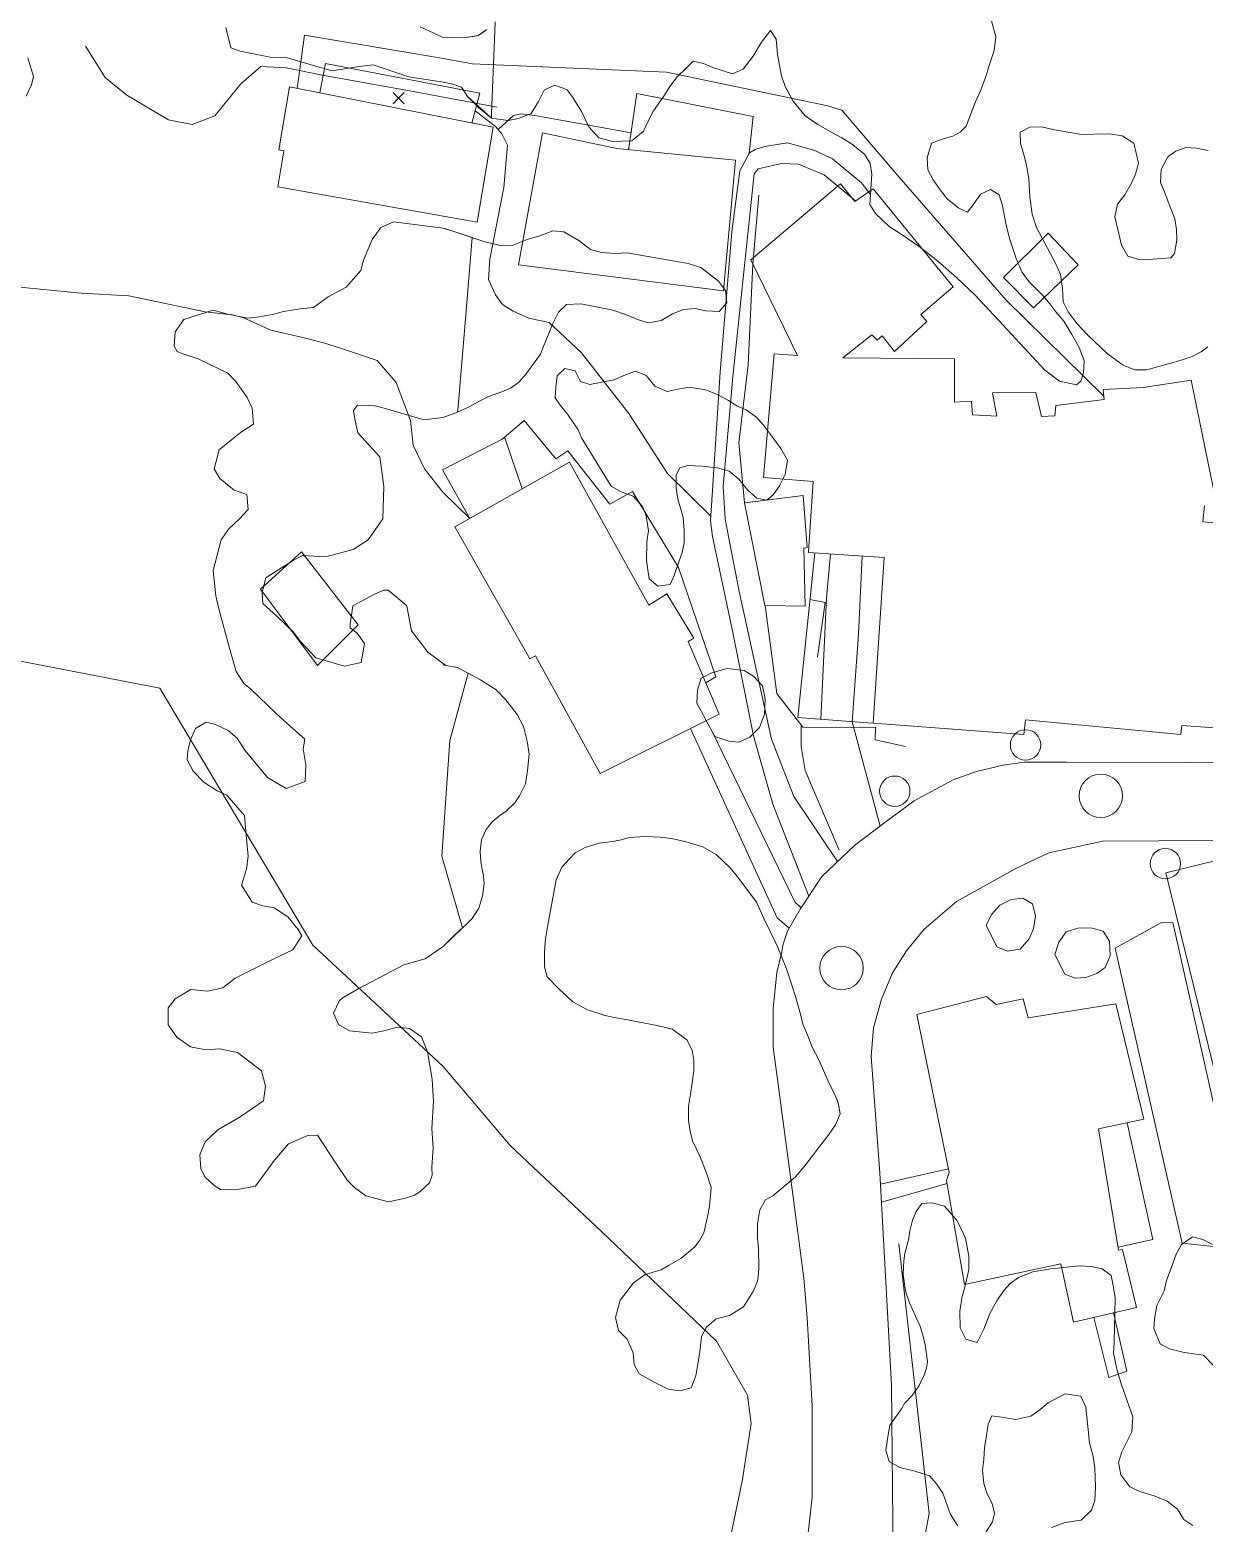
# Model space of a CAD drawing. Header units: metres. Extents: x 4652992 to 4879070, y 2074171 to 2309877.
# Drawn here: x 4654093.3 to 4654152.8, y 2307949.8 to 2308025.4 of the extents above; entities that cross this region are included whole.
import ezdxf

# ---------------------------------------------------------------- set-up
doc = ezdxf.new("R2010")
doc.units = ezdxf.units.M
doc.header["$MEASUREMENT"] = 0
doc.linetypes.add('DGN Style 2', pattern=[66.27138, 39.762828, -26.508552])
doc.linetypes.add('DGN Style 3', pattern=[92.779933, 66.271381, -26.508552])
for name, color, linetype, lineweight in [('Level 18', 5, 'Continuous', 0), ('Level 20', 30, 'DGN Style 3', 0), ('Level 30', 5, 'Continuous', 0), ('Level 31', 38, 'Continuous', 0), ('Level 35', 4, 'Continuous', 0), ('Level 37', 3, 'Continuous', 0), ('Level 40', 1, 'Continuous', 0), ('Level 45', 9, 'Continuous', 0), ('Level 53', 5, 'Continuous', 0), ('Level 54', 30, 'DGN Style 2', 0), ('Level 61', 4, 'Continuous', 0), ('Level 62', 4, 'Continuous', 0), ('Level 63', 3, 'Continuous', 0)]:
    doc.layers.add(name, color=color, linetype=linetype, lineweight=lineweight)

# ---------------------------------------------------------------- blocks, each defined once
blk = doc.blocks.new('AL_1')
at = {"layer": 'Level 45'}
blk.add_circle((2.1e-05, 1.3e-05, 3e-05), 1.100002, dxfattribs=at)
blk = doc.blocks.new('POSTE_1')
at = {"layer": 'Level 61'}
blk.add_circle((-4.7e-05, -1.9e-05, -2.4e-05), 0.770001, dxfattribs=at)
blk = doc.blocks.new('COTA_7')
at = {"layer": 'Level 63', "ltscale": 0.2}
for p, q in [((-1.408452, 1.419462, 0.000245), (5e-06, -6e-05, 0.000245)), ((1.419527, 1.408397, 0.000245), (5e-06, -6e-05, 0.000245)), ((5e-06, -6e-05, 0.000245), (-1.419517, -1.408517, 0.000245)), ((5e-06, -6e-05, 0.000245), (1.408462, -1.419582, 0.000245))]:
    blk.add_line(p, q, dxfattribs=at)

msp = doc.modelspace()

# ---------------------------------------------------------------- linework, layer by layer
at = {"layer": 'Level 18', "color": 30}
for points in [[(4654159.390327, 2307988.375802, 1312.125), (4654152.124128, 2307988.272631, 1313.385), (4654145.782117, 2307988.319754, 1314.875), (4654143.655528, 2307988.309349, 1315.285), (4654142.607973, 2307988.160395, 1315.565), (4654141.251663, 2307987.846926, 1315.925), (4654140.060086, 2307987.422273, 1316.355), (4654138.09857, 2307986.347717, 1317.025), (4654136.614226, 2307985.263268, 1317.605), (4654135.06838, 2307984.09744, 1318.075), (4654133.424523, 2307982.529516, 1318.675), (4654132.319703, 2307980.868981, 1319.055), (4654131.685875, 2307979.746541, 1319.185), (4654131.439637, 2307979.046159, 1319.235), (4654131.385429, 2307978.713374, 1319.295), (4654131.134314, 2307977.654682, 1319.635), (4654130.957212, 2307975.831305, 1320.025), (4654130.956936, 2307973.878696, 1320.335), (4654131.797983, 2307967.562836, 1321.845), (4654132.511118, 2307962.178696, 1322.815), (4654132.677934, 2307960.169105, 1323.245), (4654132.930294, 2307955.713223, 1324.435), (4654132.927434, 2307951.089887, 1325.425), (4654132.609091, 2307948.216999, 1325.975)], [(4654137.023694, 2307948.115421, 1325.695), (4654136.949272, 2307956.766336, 1323.975), (4654136.351007, 2307967.509527, 1321.755), (4654135.91795, 2307973.408483, 1320.405), (4654136.033882, 2307974.8488, 1319.905), (4654136.442042, 2307976.313839, 1319.235), (4654136.976069, 2307977.605821, 1319.065), (4654137.709812, 2307978.754909, 1318.565), (4654138.581254, 2307979.832599, 1317.915), (4654140.244518, 2307981.253476, 1317.165), (4654143.242148, 2307982.926631, 1315.855), (4654144.90601, 2307983.716183, 1315.205), (4654147.644929, 2307984.311022, 1314.485), (4654153.295812, 2307984.345645, 1313.025)]]:
    msp.add_polyline3d(points, dxfattribs=at)
at = {"layer": 'Level 20', "linetype": 'Continuous'}
for points in [[(4654116.98615, 2308021.494651, 1316.015941), (4654112.464623, 2308022.340453, 1315.915942), (4654108.223922, 2308023.096208, 1315.915942), (4654106.296232, 2308023.485061, 1315.915942), (4654105.020152, 2308023.54759, 1316.015941), (4654103.995953, 2308022.661869, 1316.015941), (4654102.682834, 2308021.053449, 1316.115942), (4654101.5374, 2308020.605967, 1316.115942), (4654100.332065, 2308020.854211, 1316.115942), (4654098.233542, 2308022.092102, 1316.115942), (4654097.138903, 2308022.994633, 1316.115942), (4654096.136839, 2308024.580071, 1316.215942)], [(4654127.790826, 2308000.772193, 1319.054327), (4654125.61174, 2308002.927235, 1319.374327), (4654123.648771, 2308005.980207, 1319.104327), (4654121.250135, 2308009.049084, 1318.724327), (4654119.610916, 2308010.576944, 1318.374327), (4654118.580404, 2308010.803358, 1318.284327), (4654117.793839, 2308011.160471, 1318.264327), (4654117.245649, 2308011.493923, 1317.884327), (4654116.8975, 2308011.974501, 1317.684327), (4654116.54398, 2308012.759281, 1317.304327), (4654116.603319, 2308013.781382, 1316.924327), (4654117.313414, 2308017.426841, 1316.254327), (4654117.495762, 2308019.559545, 1316.124327), (4654117.221657, 2308020.142123, 1316.094327), (4654116.89151, 2308020.510333, 1316.064327), (4654115.860486, 2308021.306687, 1315.819632)], [(4654117.025244, 2308020.361181, 1316.076479), (4654117.807407, 2308021.062051, 1315.996479), (4654118.183072, 2308021.143472, 1315.796479), (4654118.889231, 2308021.066485, 1315.756479), (4654123.762164, 2308020.188962, 1315.893377)], [(4654115.589478, 2308000.648499, 1322.2322), (4654114.232222, 2308001.989423, 1322.2322), (4654113.30194, 2308003.17152, 1322.0922), (4654112.734859, 2308004.374118, 1321.8822), (4654112.589584, 2308005.617457, 1321.8122), (4654111.86784, 2308007.537054, 1321.7422), (4654110.899194, 2308008.654346, 1321.6722), (4654109.102352, 2308009.268428, 1321.6722), (4654108.179382, 2308009.547688, 1321.4622), (4654107.281902, 2308009.782702, 1321.2522), (4654105.527548, 2308010.200996, 1321.0422), (4654104.11016, 2308010.832897, 1320.9022), (4654103.555952, 2308010.968629, 1320.6448), (4654102.187779, 2308011.116944, 1320.8035), (4654098.328389, 2308011.937207, 1321.2235), (4654095.916291, 2308012.065046, 1321.1535), (4654092.465822, 2308012.400013, 1320.9435)]]:
    msp.add_polyline3d(points, dxfattribs=at)
at = {"layer": 'Level 30', "color": 1}
msp.add_line((4654132.744996, 2307998.930939, 1317.29417), (4654132.747478, 2307998.969183, 1317.293275), dxfattribs=at)
at = {"layer": 'Level 30', "color": 1, "extrusion": (-0.0450378893113799, 0.0071513958754346, 0.9989596819008305), "elevation": -191790.977609, "flags": 128}
msp.add_lwpolyline([(-3009302.21145, 4230262.321545), (-3009310.586105, 4230261.556996), (-3009310.240276, 4230257.735317)], dxfattribs=at)
at = {"layer": 'Level 30', "color": 1}
for points in [[(4654116.785059, 2308020.46748, 1318.134879), (4654115.971785, 2308015.657088, 1318.414879), (4654105.872912, 2308017.455418, 1318.534879), (4654106.181827, 2308019.27512, 1318.864879), (4654105.925774, 2308019.333467, 1318.864879), (4654106.46532, 2308022.512301, 1318.214879), (4654116.785059, 2308020.46748, 1318.134879)], [(4654119.276038, 2308020.189201, 1318.34), (4654123.047327, 2308019.390443, 1318.43), (4654129.039551, 2308018.807976, 1318.36), (4654128.445908, 2308012.184686, 1318.52), (4654118.058645, 2308013.501981, 1318.54), (4654119.276038, 2308020.189201, 1318.34)], [(4654132.747478, 2307998.969183, 1317.293275), (4654132.978274, 2308002.525797, 1317.21), (4654130.473654, 2308002.738808, 1317.21), (4654131.010937, 2308008.992496, 1317.37), (4654132.181278, 2308008.909907, 1317.24), (4654129.818014, 2308013.754376, 1317.18), (4654134.371319, 2308017.601504, 1316.23), (4654135.092677, 2308016.717797, 1316.35), (4654136.010304, 2308017.354322, 1316.27), (4654140.07273, 2308012.386769, 1316.54), (4654138.426289, 2308010.987581, 1316.62), (4654138.728019, 2308010.63159, 1316.61), (4654137.098097, 2308009.112122, 1316.65), (4654136.478577, 2308009.905287, 1316.72), (4654136.218291, 2308009.691406, 1316.73), (4654135.955328, 2308009.961734, 1316.74), (4654134.487331, 2308008.800379, 1317.32), (4654140.129237, 2308008.740211, 1315.18), (4654140.139864, 2308006.553749, 1316.6), (4654141.003317, 2308006.593995, 1316.6), (4654141.046142, 2308005.906831, 1316.67), (4654142.274807, 2308005.843803, 1316.24), (4654142.066082, 2308007.023982, 1315.17), (4654144.258986, 2308007.03592, 1315.11), (4654144.532992, 2308005.827257, 1317.44), (4654145.221387, 2308005.85524, 1317.36), (4654145.25894, 2308006.386119, 1317.33), (4654147.708365, 2308006.675092, 1316.99), (4654147.670685, 2308007.181811, 1316.87), (4654149.69472, 2308007.297285, 1316.64), (4654152.117673, 2308007.653892, 1314.22), (4654153.391141, 2308001.473602, 1314.22)], [(4654114.841738, 2308000.225338, 1323.614879), (4654120.635243, 2308003.504089, 1323.224879), (4654124.654643, 2307996.26691, 1323.934879), (4654125.572617, 2307996.843358, 1323.954879), (4654126.935604, 2307994.596411, 1324.144879), (4654126.65476, 2307994.427642, 1324.134879), (4654128.215892, 2307990.742886, 1323.424879), (4654122.201335, 2307987.739534, 1323.834879), (4654118.91579, 2307993.69609, 1324.374879), (4654118.637737, 2307993.542227, 1323.914879), (4654114.841738, 2308000.225338, 1323.614879)], [(4654132.479065, 2308001.818337, 1319.881197), (4654132.684019, 2307999.191723, 1319.561197), (4654132.510757, 2307999.147767, 1319.531197), (4654132.57106, 2307996.219986, 1319.161197), (4654130.52803, 2307996.243289, 1319.891197), (4654129.50433, 2308001.446313, 1319.781197), (4654132.479065, 2308001.818337, 1319.881197)], [(4654152.793537, 2308001.302882, 1315.87), (4654152.703375, 2308000.493736, 1315.76), (4654159.374635, 2307999.9808, 1312.7)], [(4654109.946979, 2307995.274359, 1327.163129), (4654107.88973, 2307993.212297, 1327.373128), (4654105.002011, 2307997.081291, 1327.373128), (4654107.071433, 2307998.965186, 1327.373128), (4654109.946979, 2307995.274359, 1327.163129)], [(4654174.161986, 2307989.577433, 1311.697052), (4654172.119654, 2307989.149578, 1312.04), (4654161.843614, 2307989.367494, 1312.57), (4654161.943227, 2307990.14357, 1314.8), (4654159.300426, 2307990.243815, 1315.26), (4654159.224525, 2307989.634689, 1315.27), (4654151.639211, 2307990.171974, 1316.33), (4654151.591746, 2307989.713262, 1316.3), (4654143.724525, 2307990.462203, 1317.52), (4654143.645738, 2307989.713223, 1317.53), (4654136.010674, 2307990.282983, 1317.503312)], [(4654150.83795, 2307982.705829, 1315.876031), (4654156.823174, 2307984.168643, 1315.806031)], [(4654153.950244, 2307969.992933, 1316.216031), (4654150.83795, 2307982.705829, 1315.876031)], [(4654140.649225, 2307961.856289, 1321.526031), (4654139.731635, 2307967.118086, 1321.616031), (4654139.872198, 2307967.529979, 1321.646031), (4654138.235976, 2307975.531573, 1321.796031), (4654141.761106, 2307976.45032, 1322.586031), (4654142.251588, 2307976.037776, 1322.646031), (4654143.616629, 2307976.332387, 1322.246031), (4654143.861785, 2307975.366612, 1322.426031), (4654148.311322, 2307976.065123, 1321.496031), (4654149.721207, 2307970.236209, 1321.506031), (4654147.421722, 2307969.73971, 1321.986031), (4654148.438013, 2307963.60261, 1321.366031), (4654148.638514, 2307963.632602, 1321.286031), (4654149.356589, 2307960.68472, 1321.096031), (4654146.163495, 2307959.955174, 1321.296031), (4654145.517261, 2307962.912068, 1321.786031), (4654140.649225, 2307961.856289, 1321.526031)]]:
    msp.add_polyline3d(points, dxfattribs=at)
msp.add_3dface([(4654146.396415, 2308013.502888, 1313), (4654144.136488, 2308011.316288, 1313.42), (4654142.623592, 2308012.860612, 1313.3), (4654144.870743, 2308015.10458, 1312.94)], dxfattribs=at)
at = {"layer": 'Level 31'}
for points in [[(4654115.589467, 2308000.648505, 1323.564545), (4654114.210457, 2308003.126544, 1323.324545), (4654117.372669, 2308004.732917, 1323.224545), (4654118.248301, 2308002.153234, 1323.385561)], [(4654148.191023, 2307960.418416, 1320.456031), (4654148.860382, 2307957.473771, 1320.796031), (4654147.948302, 2307957.144292, 1320.946031), (4654147.198074, 2307960.191551, 1320.866031)]]:
    msp.add_polyline3d(points, dxfattribs=at)
at = {"layer": 'Level 35', "extrusion": (-0.001857555726862, 0.021937081047938, 0.999757627608721), "elevation": 43302.436881, "flags": 128}
msp.add_lwpolyline([(-4832275.515617, -1906578.272745), (-4832271.790935, -1906578.870007), (-4832273.349844, -1906587.112412)], dxfattribs=at)
at = {"layer": 'Level 35', "extrusion": (-0.01937324520212, -0.2281490595789081, 0.9734334512351619), "elevation": -615450.825058, "flags": 128}
msp.add_lwpolyline([(4442163.199512, 2622252.567845), (4442163.970365, 2622252.480497), (4442163.81892, 2622249.598025)], dxfattribs=at)
at = {"layer": 'Level 35', "extrusion": (0.0391921585134954, 0.0272306900736581, 0.9988605829790088), "elevation": 246571.498062, "flags": 128}
msp.add_lwpolyline([(-760245.281661, -5133130.181283), (-760245.962956, -5133131.857605), (-760240.362266, -5133134.162547)], dxfattribs=at)
at = {"layer": 'Level 35'}
for points in [[(4654134.290558, 2307983.847962, 1318.865308), (4654132.57596, 2307987.896714, 1319.545308), (4654132.375532, 2307989.113848, 1319.555308), (4654132.373273, 2307990.180935, 1319.545308)], [(4654151.66194, 2307963.952378, 1318.046031), (4654148.272237, 2307978.884099, 1318.306031), (4654150.585317, 2307980.18103, 1315.356031), (4654151.184136, 2307980.185686, 1314.363621), (4654155.217169, 2307962.266678, 1314.643621), (4654154.181309, 2307963.68766, 1315.243621), (4654151.66194, 2307963.952378, 1318.046031)]]:
    msp.add_polyline3d(points, dxfattribs=at)
at = {"layer": 'Level 37'}
for points in [[(4654147.695939, 2308006.842196, 1314.133377), (4654142.748552, 2308011.720913, 1314.033377), (4654137.212283, 2308018.079242, 1314.633377), (4654134.435552, 2308021.338458, 1315.193377), (4654133.720101, 2308021.558053, 1315.213377), (4654125.558907, 2308023.263223, 1316.713377), (4654115.736962, 2308023.682158, 1316.113377), (4654114.168398, 2308023.976146, 1315.973377), (4654107.230121, 2308025.142147, 1316.613377), (4654106.845826, 2308022.436906, 1316.681555)], [(4654129.50433, 2308001.446313, 1320.221197), (4654129.214076, 2308004.482934, 1319.921197), (4654129.691102, 2308008.442873, 1319.341197), (4654129.922901, 2308013.539367, 1317.561197), (4654130.223025, 2308017.031686, 1316.931197)], [(4654137.658129, 2307989.112285, 1318.791197), (4654136.112805, 2307989.436911, 1319.031197), (4654136.134836, 2307990.076954, 1319.031197), (4654132.448835, 2307990.082884, 1320.101197), (4654131.138651, 2307991.783003, 1320.381197), (4654130.556084, 2307996.242969, 1320.551197)], [(4654018.922905, 2307960.098451, 1351.1135), (4654030.426408, 2307971.039543, 1344.6035), (4654037.799708, 2307977.944166, 1341.2435), (4654043.052278, 2307981.541126, 1339.2835), (4654050.969514, 2307986.285093, 1336.7635), (4654060.197965, 2307988.046717, 1334.8735), (4654066.00878, 2307989.160115, 1334.8035), (4654090.911158, 2307993.80335, 1334.7335), (4654099.898089, 2307992.0659, 1333.8935), (4654107.644558, 2307979.04102, 1335.8535), (4654114.240479, 2307972.895081, 1334.6448)], [(4654114.2405, 2307972.895156, 1334.644849), (4654117.6413, 2307968.892027, 1335.314879), (4654122.274471, 2307964.530582, 1335.194879), (4654128.092764, 2307958.980072, 1333.274879), (4654129.654114, 2307956.252042, 1333.234879), (4654129.839313, 2307954.825257, 1333.274879), (4654129.376764, 2307951.895629, 1333.494879), (4654128.171202, 2307946.076363, 1334.734879), (4654125.01882, 2307939.741365, 1336.154879), (4654120.336517, 2307930.925059, 1337.694879), (4654114.2405, 2307921.943028, 1339.211211)], [(4654150.489125, 2307856.696292, 1335.021197), (4654142.44978, 2307872.750366, 1335.341197), (4654132.663748, 2307892.498188, 1334.921197), (4654130.899261, 2307895.70658, 1334.741197), (4654125.956671, 2307910.838398, 1334.461197), (4654125.899452, 2307911.567864, 1334.361197), (4654126.010956, 2307912.141506, 1334.281197), (4654129.703019, 2307921.291206, 1332.681197), (4654134.150076, 2307934.7976, 1330.221197), (4654136.117295, 2307939.799022, 1328.961197), (4654138.010787, 2307945.838759, 1327.661197), (4654138.853767, 2307950.254323, 1326.121197), (4654137.314367, 2307963.91396, 1322.921197)]]:
    msp.add_polyline3d(points, dxfattribs=at)
at = {"layer": 'Level 40', "color": 3}
for points in [[(4654116.872925, 2308025.807495, 1317.0649), (4654116.854613, 2308025.330396, 1317.2508), (4654116.695693, 2308021.18988, 1318.8638), (4654116.68573, 2308020.930298, 1318.9649), (4654115.474121, 2308022.030091, 1318.6249), (4654115.423425, 2308022.107474, 1318.5686), (4654115.167908, 2308022.497498, 1318.2849), (4654114.741516, 2308022.659912, 1317.9249), (4654114.240479, 2308022.758911, 1317.7782), (4654112.512771, 2308023.028565, 1318.1637), (4654110.710291, 2308023.636257, 1318.5637), (4654109.994166, 2308023.555936, 1318.5637), (4654108.607351, 2308023.320459, 1318.5637), (4654106.300446, 2308024.010271, 1318.5637), (4654105.478728, 2308024.019379, 1318.5637), (4654103.966927, 2308024.324166, 1318.5637), (4654103.502093, 2308024.501213, 1318.5637), (4654103.238425, 2308025.52156, 1318.5637)], [(4654113.08887, 2308025.563443, 1317.7637), (4654114.240479, 2308025.008118, 1317.0917), (4654114.736695, 2308024.99292, 1317.1049), (4654115.387512, 2308025.020874, 1317.1249), (4654115.865435, 2308025.092302, 1317.2005), (4654116.019287, 2308025.115296, 1317.2249), (4654116.20271, 2308025.24408, 1317.2165), (4654116.454285, 2308025.420716, 1317.2049)], [(4654142.011644, 2308025.853075, 1312.324879), (4654142.222678, 2308025.044538, 1312.284879), (4654142.141286, 2308024.356329, 1312.304879), (4654141.888292, 2308023.592443, 1312.424879), (4654141.711887, 2308022.985593, 1312.544879), (4654141.445448, 2308022.318264, 1312.784879), (4654141.17793, 2308021.729401, 1313.084879), (4654140.731184, 2308020.518595, 1313.664879), (4654140.423332, 2308020.219404, 1314.144879), (4654140.056479, 2308020.025764, 1314.464879), (4654139.507401, 2308019.868096, 1314.884879), (4654138.965044, 2308019.66215, 1315.164879), (4654138.748064, 2308018.922456, 1315.404879), (4654138.777532, 2308018.321917, 1315.524879), (4654139.060172, 2308017.812255, 1315.344879), (4654139.406376, 2308017.305696, 1315.304879), (4654139.773406, 2308016.826327, 1315.144879), (4654140.349132, 2308016.368361, 1314.924879), (4654140.800134, 2308016.169776, 1314.804879), (4654141.133376, 2308016.60481, 1314.544879), (4654141.459895, 2308017.088123, 1314.244879), (4654141.959516, 2308017.318156, 1314.184879), (4654142.396413, 2308017.044102, 1314.224879), (4654142.557569, 2308016.558422, 1314.464879), (4654142.772923, 2308015.43602, 1315.284879), (4654142.933419, 2308014.778315, 1315.284879), (4654143.258553, 2308013.822048, 1315.444879), (4654143.543353, 2308013.155455, 1315.524879), (4654143.892377, 2308012.663989, 1315.564879), (4654144.635563, 2308011.922557, 1315.524879), (4654144.955957, 2308011.530647, 1315.544879), (4654145.27353, 2308011.123643, 1315.484879), (4654145.673753, 2308010.653372, 1315.484879), (4654146.082858, 2308009.97789, 1315.504879), (4654146.446407, 2308009.311401, 1315.644879), (4654146.700836, 2308008.650803, 1315.804879), (4654146.663921, 2308008.032068, 1315.984879), (4654146.539375, 2308007.618438, 1316.244879), (4654146.314833, 2308007.428006, 1316.664879), (4654145.452083, 2308007.61397, 1316.904879), (4654144.705415, 2308008.168282, 1316.904879), (4654142.387148, 2308010.67615, 1316.884879), (4654141.166732, 2308011.981308, 1316.904879), (4654140.258247, 2308012.849274, 1317.004879), (4654139.298564, 2308013.696047, 1317.204879), (4654138.349504, 2308014.431168, 1317.384879), (4654137.441439, 2308015.048643, 1317.604879), (4654136.824058, 2308015.452229, 1317.704879), (4654136.142694, 2308016.103204, 1317.684879), (4654135.84877, 2308016.552491, 1317.704879), (4654135.948651, 2308018.097831, 1317.684879), (4654135.859521, 2308018.631894, 1317.704879), (4654135.571239, 2308019.111369, 1317.784879), (4654134.912863, 2308019.632601, 1317.944879), (4654134.433231, 2308019.930742, 1318.064879), (4654133.963142, 2308020.195697, 1318.144879), (4654133.221456, 2308020.608171, 1318.224879), (4654132.579346, 2308021.04794, 1318.224879), (4654131.963287, 2308021.795577, 1318.224879), (4654131.565466, 2308022.531434, 1318.184879), (4654131.382402, 2308023.06839, 1318.144879), (4654131.275265, 2308023.590358, 1318.104879), (4654131.179412, 2308024.1727, 1318.084879), (4654131.102227, 2308024.939164, 1318.004879), (4654130.820667, 2308025.37036, 1317.964879), (4654130.36246, 2308024.772189, 1318.144879), (4654129.948068, 2308024.071464, 1318.204879), (4654129.430199, 2308023.406818, 1318.284879), (4654128.900207, 2308023.18278, 1318.364879), (4654127.905349, 2308023.504377, 1318.384879), (4654127.421155, 2308023.693864, 1318.364879), (4654126.910491, 2308023.825974, 1318.364879), (4654126.52215, 2308023.433119, 1318.484879), (4654126.103438, 2308023.046259, 1318.524879), (4654125.72572, 2308022.541752, 1318.524879), (4654125.45322, 2308022.094727, 1318.584879), (4654124.894776, 2308021.297235, 1318.664879), (4654124.626177, 2308020.786838, 1318.744879), (4654124.387949, 2308020.270446, 1318.884879), (4654123.807178, 2308019.774722, 1319.024879), (4654122.84137, 2308019.746272, 1319.044879), (4654122.120931, 2308019.935444, 1319.104879), (4654121.625694, 2308020.487074, 1319.144879), (4654121.251522, 2308021.265214, 1319.144879), (4654120.817688, 2308021.976879, 1319.264879), (4654120.500114, 2308022.383882, 1319.264879), (4654119.879251, 2308022.600349, 1319.244879), (4654119.358803, 2308022.343126, 1319.184879), (4654119.07892, 2308021.772354, 1319.164879), (4654118.69664, 2308021.159194, 1319.164879), (4654118.067072, 2308020.907862, 1319.104879), (4654117.529278, 2308020.810569, 1319.084879), (4654116.685614, 2308020.930163, 1318.964879), (4654116.030059, 2308021.466489, 1318.824879), (4654115.474081, 2308022.03011, 1318.624879), (4654115.167792, 2308022.497489, 1318.284879), (4654114.741519, 2308022.659891, 1317.924879), (4654114.2405, 2308022.758796, 1317.778243)], [(4654114.2405, 2308025.008063, 1317.091674), (4654114.736665, 2308024.992784, 1317.104879), (4654115.38748, 2308025.020814, 1317.124879), (4654116.019208, 2308025.115214, 1317.224879), (4654116.454186, 2308025.42061, 1317.204879)], [(4654093.218827, 2308023.991173, 1320.1637), (4654093.496401, 2308023.032979, 1320.1637), (4654093.395993, 2308022.612168, 1320.1637), (4654093.132955, 2308022.040146, 1320.1637)], [(4654152.958971, 2308009.344314, 1313.474641), (4654152.625315, 2308009.094391, 1313.794641), (4654152.166252, 2308008.853429, 1314.154641), (4654151.556957, 2308008.657902, 1314.134641), (4654151.06936, 2308008.517302, 1314.154641), (4654149.877689, 2308008.18409, 1314.374641), (4654149.272579, 2308008.177199, 1314.534641), (4654148.683259, 2308008.419807, 1314.734641), (4654147.885831, 2308008.987676, 1314.794641), (4654146.8919, 2308009.94167, 1314.794641), (4654146.351088, 2308010.522051, 1314.774641), (4654145.892643, 2308011.117754, 1314.714641), (4654145.63988, 2308011.6255, 1314.654641), (4654145.611489, 2308012.310006, 1314.534641), (4654145.506532, 2308013.009622, 1314.474641), (4654145.274884, 2308013.544778, 1314.454641), (4654144.293176, 2308015.396301, 1314.374641), (4654144.072323, 2308016.071423, 1314.294641), (4654143.953337, 2308016.94748, 1314.174641), (4654143.891895, 2308017.875335, 1314.074641), (4654143.781136, 2308018.544519, 1313.994641), (4654143.625246, 2308019.143667, 1313.894641), (4654143.485477, 2308019.660692, 1313.654641), (4654143.464505, 2308020.217426, 1313.434641), (4654143.957095, 2308020.46756, 1313.294641), (4654144.534479, 2308020.495711, 1313.234641), (4654145.205359, 2308020.347527, 1313.174641), (4654146.589349, 2308020.105978, 1313.154641), (4654147.227986, 2308020.122041, 1312.934641), (4654147.961402, 2308020.135188, 1312.594641), (4654148.625672, 2308020.035674, 1312.294641), (4654149.222411, 2308019.665294, 1312.094641), (4654149.458909, 2308018.655527, 1312.094641), (4654149.305635, 2308018.101603, 1312.154641), (4654149.084496, 2308017.608437, 1312.254641), (4654148.754074, 2308017.042108, 1312.334641), (4654148.395117, 2308016.57614, 1312.454641), (4654148.257963, 2308015.940092, 1312.634641), (4654148.587482, 2308014.501468, 1312.654641), (4654148.911009, 2308013.94818, 1312.594641), (4654149.527246, 2308013.763414, 1312.554641), (4654150.19941, 2308013.788649, 1312.374641), (4654150.636074, 2308013.828782, 1312.094641), (4654151.085151, 2308013.850677, 1311.874641), (4654151.272286, 2308014.08215, 1311.334641), (4654151.384614, 2308014.754674, 1310.894641), (4654151.376055, 2308015.29317, 1310.814641), (4654151.288028, 2308015.83156, 1310.814641), (4654150.961267, 2308016.701256, 1310.774641), (4654150.769757, 2308017.196914, 1310.474641), (4654150.560033, 2308017.680379, 1310.314641), (4654150.605307, 2308018.334559, 1310.154641), (4654150.93202, 2308018.964774, 1309.834641), (4654151.338534, 2308019.263473, 1309.654641), (4654151.850147, 2308019.446699, 1309.474641), (4654152.3824, 2308019.404815, 1309.354641), (4654152.979614, 2308019.286956, 1309.354641)], [(4654104.829517, 2308010.855783, 1324.8426), (4654105.604849, 2308010.981103, 1324.8426), (4654106.162476, 2308011.131088, 1324.5075), (4654107.012756, 2308011.265787, 1324.3675), (4654107.679895, 2308011.342432, 1324.0875), (4654108.416704, 2308011.87916, 1323.3875), (4654109.330194, 2308012.367928, 1322.1975), (4654110.078819, 2308013.221497, 1321.3575), (4654110.218773, 2308013.731282, 1321.0075), (4654110.652319, 2308014.786497, 1320.7275), (4654111.083911, 2308015.390973, 1320.7275), (4654111.72788, 2308015.680891, 1320.7275), (4654114.240479, 2308015.355286, 1320.4649), (4654115.11341, 2308015.085254, 1320.5012), (4654115.719287, 2308014.885091, 1320.5334), (4654115.459093, 2308011.772663, 1322.1483), (4654115.004392, 2308006.333547, 1324.9704), (4654114.979492, 2308006.035706, 1325.1249), (4654114.240479, 2308005.765503, 1325.1764), (4654113.284905, 2308005.654075, 1325.2075), (4654112.530899, 2308005.872078, 1325.7837), (4654111.1452, 2308006.27272, 1326.8426), (4654110.798253, 2308006.36219, 1326.8426), (4654109.908781, 2308006.400946, 1327.2426), (4654109.69964, 2308006.130749, 1327.2426), (4654109.792051, 2308005.597578, 1327.2426), (4654109.919019, 2308005.000195, 1328.0426), (4654110.479084, 2308004.380561, 1329.2426), (4654111.03635, 2308003.771193, 1329.6426), (4654111.248225, 2308002.279844, 1330.4426), (4654111.187452, 2308000.631955, 1331.2426), (4654110.453126, 2307999.578401, 1331.2426), (4654109.681279, 2307999.08692, 1331.2426), (4654108.296794, 2307998.705987, 1332.0426), (4654107.124277, 2307998.77727, 1332.8426), (4654106.647644, 2307998.532743, 1332.8426), (4654105.931777, 2307998.074341, 1332.8426), (4654105.270118, 2307997.647892, 1332.8426), (4654105.079581, 2307996.916306, 1332.8426), (4654105.117068, 2307996.355567, 1332.8426), (4654105.821888, 2307995.714659, 1332.8426), (4654106.665039, 2307994.900344, 1332.8426), (4654107.005302, 2307994.445273, 1332.8426), (4654107.794213, 2307993.599049, 1332.8426), (4654109.244409, 2307993.174639, 1332.0426), (4654110.098702, 2307993.361852, 1330.8426), (4654110.258556, 2307994.327651, 1329.2426), (4654109.884615, 2307994.839456, 1329.2426), (4654109.540759, 2307995.112725, 1329.2426), (4654109.542614, 2307995.296878, 1329.2426), (4654109.670236, 2307996.232782, 1328.8426), (4654110.769123, 2307996.826951, 1327.6426), (4654111.237998, 2307997.029934, 1327.6426), (4654111.465856, 2307997.017458, 1327.6426), (4654112.381119, 2307996.272592, 1327.6426), (4654112.401088, 2307996.22037, 1327.6717), (4654112.650509, 2307994.965413, 1327.5175), (4654112.986277, 2307994.52298, 1327.4603), (4654113.471736, 2307993.883299, 1327.3775), (4654114.373902, 2307993.215882, 1326.8549), (4654114.965088, 2307993.099671, 1326.7749), (4654115.511475, 2307992.825318, 1326.7349), (4654114.575792, 2307989.415028, 1330.0375), (4654114.185798, 2307983.550409, 1333.6075), (4654115.226206, 2307979.927932, 1335.2256), (4654114.240479, 2307978.981079, 1336.1765), (4654113.338682, 2307978.358904, 1336.1975), (4654112.26017, 2307978.043737, 1336.7575), (4654109.941442, 2307976.83251, 1338.8426), (4654109.22354, 2307976.413882, 1338.4426), (4654108.997414, 2307976.2445, 1338.4426), (4654108.691633, 2307975.594849, 1338.4426), (4654108.953051, 2307975.026723, 1338.4426), (4654109.505453, 2307974.702324, 1338.4426), (4654110.658383, 2307974.587426, 1338.4426), (4654111.236683, 2307974.711602, 1338.4426), (4654111.922483, 2307974.899135, 1338.4426), (4654112.541568, 2307974.830704, 1338.4426), (4654113.156956, 2307974.399028, 1338.4426), (4654113.459104, 2307973.638337, 1338.4426), (4654113.690835, 2307972.258498, 1338.4426), (4654113.765008, 2307971.146897, 1338.4426), (4654113.67609, 2307969.758712, 1338.4426), (4654113.74099, 2307968.78613, 1338.4426), (4654113.666889, 2307967.803861, 1338.4426), (4654113.694702, 2307967.387061, 1338.4426), (4654113.552011, 2307967.014179, 1338.4426), (4654113.066465, 2307966.547543, 1338.4426), (4654112.797744, 2307966.38918, 1338.4426), (4654112.3474, 2307966.232078, 1338.4426), (4654111.480064, 2307966.045825, 1338.4426), (4654110.329127, 2307966.342226, 1338.4426), (4654109.756405, 2307966.762803, 1338.4426), (4654109.396817, 2307967.128496, 1338.4426), (4654108.80735, 2307968.008553, 1338.4426), (4654107.889433, 2307969.415524, 1339.2426), (4654107.387724, 2307969.408343, 1339.2426), (4654106.412127, 2307968.977631, 1339.2426), (4654105.69948, 2307968.160953, 1339.2426), (4654104.73663, 2307966.83601, 1339.6426), (4654103.9244, 2307966.681691, 1339.6426), (4654103.00668, 2307966.645407, 1339.6426), (4654102.656936, 2307966.871779, 1339.6426), (4654102.181328, 2307967.312309, 1339.6426), (4654101.972161, 2307967.729667, 1339.6426), (4654101.925764, 2307968.423177, 1339.6426), (4654102.188381, 2307969.082558, 1339.6426), (4654102.845138, 2307969.685883, 1339.6426), (4654103.971881, 2307970.349933, 1339.6426), (4654105.142239, 2307971.153091, 1338.8426), (4654105.245862, 2307971.899808, 1338.8426), (4654105.04011, 2307972.680732, 1338.8426), (4654103.82929, 2307973.600606, 1338.0426), (4654102.922288, 2307973.78868, 1338.0426), (4654102.226765, 2307973.740079, 1338.0426), (4654101.447729, 2307973.89519, 1338.0426), (4654100.757638, 2307974.391797, 1338.0426), (4654100.325327, 2307975.004221, 1338.0426), (4654100.323273, 2307975.87025, 1338.0426), (4654100.670027, 2307976.32757, 1338.0426), (4654101.476786, 2307976.803062, 1338.0426), (4654102.320759, 2307976.722317, 1338.0426), (4654103.092338, 2307976.887989, 1338.0426), (4654103.717328, 2307977.364753, 1338.0426), (4654105.598731, 2307978.315306, 1338.8426), (4654106.627831, 2307978.800412, 1339.6426), (4654107.095529, 2307979.522336, 1338.8426), (4654106.906513, 2307979.844065, 1338.8426), (4654106.389522, 2307980.477828, 1338.8426), (4654105.689124, 2307980.931322, 1338.8426), (4654105.124019, 2307981.031412, 1338.8426), (4654104.581128, 2307981.216793, 1338.8426), (4654104.034408, 2307982.085783, 1338.8426), (4654104.288108, 2307982.88509, 1338.8426), (4654104.369521, 2307983.546764, 1338.8426), (4654104.282288, 2307984.433953, 1338.8426), (4654104.182253, 2307985.613144, 1337.2426), (4654103.286545, 2307986.644093, 1336.0426), (4654102.79534, 2307986.86207, 1336.0426), (4654102.134777, 2307987.306491, 1336.0426), (4654101.593251, 2307987.857343, 1336.0426), (4654101.287996, 2307988.43872, 1336.0426), (4654101.313943, 2307988.889052, 1336.0426), (4654101.458943, 2307989.445817, 1336.0426), (4654101.700691, 2307990.023361, 1336.0426), (4654102.24019, 2307990.341361, 1336.0426), (4654102.710939, 2307990.220039, 1336.0426), (4654103.362192, 2307989.915088, 1336.0426), (4654103.808794, 2307989.525771, 1336.0426), (4654104.199612, 2307988.922325, 1336.0426), (4654105.344042, 2307987.53057, 1336.0426), (4654106.294165, 2307986.978569, 1336.8426), (4654107.25112, 2307987.325368, 1336.8426), (4654107.291888, 2307988.182168, 1336.8426), (4654107.16072, 2307988.986919, 1336.4426), (4654107.249184, 2307989.483634, 1334.0426), (4654106.652039, 2307990.004211, 1334.0426), (4654105.799215, 2307990.774036, 1334.0426), (4654104.496941, 2307992.022705, 1333.6426), (4654104.155225, 2307992.294237, 1333.6426), (4654103.763029, 2307992.899838, 1333.6426), (4654103.430454, 2307994.086347, 1333.6426), (4654102.907544, 2307996.00336, 1332.0426), (4654102.731469, 2307996.738378, 1332.0426), (4654102.60393, 2307998.012627, 1332.0426), (4654102.999877, 2307999.566574, 1331.2426), (4654103.372624, 2308000.114935, 1331.2426), (4654103.917765, 2308000.618859, 1331.2426), (4654104.365483, 2308001.101872, 1331.2426), (4654104.297551, 2308001.861631, 1330.0426), (4654103.660856, 2308002.081513, 1328.0426), (4654102.939785, 2308002.683644, 1328.0426), (4654102.65167, 2308003.174156, 1328.0426), (4654102.899924, 2308004.127613, 1328.0426), (4654103.978467, 2308005.00939, 1327.6426), (4654104.645125, 2308005.439089, 1327.6426), (4654104.577153, 2308006.243335, 1327.6426), (4654104.324754, 2308006.789957, 1326.0426), (4654103.745016, 2308007.588839, 1326.0426), (4654103.346583, 2308008.016284, 1326.0426), (4654101.849627, 2308008.737869, 1325.2426), (4654101.121894, 2308008.971974, 1325.2426), (4654100.785425, 2308009.105182, 1325.2426), (4654100.624694, 2308009.378833, 1325.2426), (4654100.675528, 2308010.10878, 1325.2426), (4654101.117644, 2308010.737833, 1325.2426), (4654102.597882, 2308011.198978, 1324.8426), (4654103.337373, 2308011.008264, 1324.8426), (4654104.349184, 2308010.793787, 1324.8426), (4654104.829517, 2308010.855783, 1324.8426)], [(4654114.2405, 2308015.355187, 1320.464879), (4654114.430778, 2308015.310585, 1320.464879), (4654116.310717, 2308014.689691, 1320.564879), (4654117.196528, 2308014.468014, 1320.704879), (4654117.734328, 2308014.486801, 1321.024879), (4654118.497846, 2308014.788979, 1321.044879), (4654119.145141, 2308014.97355, 1321.044879), (4654119.803673, 2308015.218368, 1321.044879), (4654120.360548, 2308015.170925, 1321.044879), (4654121.11328, 2308014.74127, 1321.044879), (4654121.703208, 2308014.281283, 1321.044879), (4654122.255574, 2308014.125416, 1321.044879), (4654122.954477, 2308014.081174, 1321.024879), (4654123.558522, 2308014.118119, 1320.944879), (4654126.64655, 2308013.571115, 1320.744879), (4654127.299394, 2308013.364186, 1320.664879), (4654128.191864, 2308012.672708, 1320.624879), (4654128.543206, 2308012.197344, 1320.624879), (4654128.61552, 2308011.57404, 1320.624879), (4654128.219679, 2308011.13683, 1320.684879), (4654127.551089, 2308011.175089, 1320.724879), (4654127.005451, 2308011.282779, 1320.744879), (4654126.416563, 2308011.242843, 1320.824879), (4654125.857399, 2308011.025262, 1320.944879), (4654125.27576, 2308010.687187, 1321.104879), (4654124.639702, 2308010.562863, 1321.184879), (4654124.135615, 2308010.724817, 1321.284879), (4654123.521513, 2308010.970949, 1321.364879), (4654122.843974, 2308011.213985, 1321.364879), (4654121.995205, 2308011.381502, 1321.484879), (4654121.219409, 2308011.519001, 1321.724879), (4654120.491302, 2308011.490926, 1321.984879), (4654120.088732, 2308011.101893, 1322.364879), (4654119.786051, 2308010.490134, 1322.424879), (4654119.590055, 2308010.029098, 1322.524879), (4654119.335653, 2308009.423428, 1322.904879), (4654119.17278, 2308008.971471, 1323.044879), (4654118.668553, 2308008.290177, 1323.184879), (4654118.374889, 2308007.895266, 1323.364879), (4654118.056531, 2308007.536461, 1323.544879), (4654117.65847, 2308007.255851, 1323.744879), (4654117.21383, 2308007.062516, 1324.204879), (4654116.542951, 2308006.835751, 1324.544879), (4654116.089883, 2308006.597231, 1324.824879), (4654115.531828, 2308006.30135, 1325.004879), (4654114.979392, 2308006.035592, 1325.124879), (4654114.2405, 2308005.765531, 1325.176425)], [(4654121.242989, 2308004.736913, 1322.984879), (4654121.083064, 2308005.143265, 1322.664879), (4654120.539785, 2308005.937603, 1322.044879), (4654120.170478, 2308006.400896, 1321.764879), (4654119.923533, 2308006.761959, 1321.424879), (4654119.946077, 2308007.304076, 1321.124879), (4654120.02252, 2308007.882405, 1321.024879), (4654120.407123, 2308008.259368, 1321.024879), (4654120.934795, 2308008.139608, 1321.104879), (4654121.193497, 2308007.58883, 1321.104879), (4654121.670081, 2308007.447921, 1321.264879), (4654122.273015, 2308007.563166, 1321.284879), (4654122.906263, 2308007.672428, 1321.204879), (4654123.473856, 2308007.935194, 1321.124879), (4654123.979122, 2308008.116564, 1321.044879), (4654124.520251, 2308007.900451, 1321.044879), (4654124.969261, 2308007.358962, 1321.204879), (4654125.595711, 2308007.094777, 1321.284879), (4654126.120053, 2308007.209917, 1321.084879), (4654126.702212, 2308007.298029, 1320.764879), (4654127.541444, 2308007.163627, 1320.564879), (4654128.112886, 2308006.941531, 1320.504879), (4654128.697785, 2308006.623081, 1320.444879), (4654129.118771, 2308006.352599, 1320.404879), (4654129.586926, 2308006.166504, 1320.064879), (4654130.124656, 2308005.763667, 1319.904879), (4654130.462541, 2308005.384656, 1319.824879), (4654131.014248, 2308004.635504, 1319.664879), (4654131.340895, 2308004.196246, 1319.504879), (4654131.672571, 2308003.61545, 1319.444879), (4654131.568035, 2308002.886504, 1319.684879), (4654131.270972, 2308002.304869, 1320.044879), (4654130.950914, 2308001.852702, 1320.344879), (4654130.634255, 2308001.587259, 1320.704879), (4654130.134087, 2308001.685975, 1320.864879), (4654129.647446, 2308002.109961, 1321.204879), (4654129.213593, 2308002.648459, 1321.264879), (4654128.724142, 2308003.057384, 1321.184879), (4654128.202089, 2308003.207267, 1321.184879), (4654127.372395, 2308003.308555, 1321.424879), (4654126.640369, 2308003.343718, 1321.704879), (4654126.224933, 2308003.2227, 1322.084879), (4654126.048603, 2308002.867096, 1322.424879), (4654126.049053, 2308002.19551, 1322.444879), (4654126.120257, 2308001.650506, 1322.484879), (4654126.399666, 2308000.705236, 1322.484879), (4654126.454014, 2308000.069862, 1322.524879), (4654126.447736, 2307999.446452, 1322.604879), (4654126.352218, 2307998.934353, 1322.624879), (4654126.183726, 2307998.452273, 1322.684879), (4654125.94559, 2307997.76531, 1322.664879), (4654125.734437, 2307997.307266, 1322.724879), (4654125.106808, 2307997.228127, 1322.764879), (4654124.672365, 2307997.594963, 1322.804879), (4654124.544523, 2307998.510318, 1322.804879), (4654124.55479, 2307999.492113, 1322.844879), (4654124.637961, 2308000.022265, 1322.844879), (4654124.530305, 2308000.793091, 1322.844879), (4654124.336148, 2308001.268665, 1322.844879), (4654123.866363, 2308001.783022, 1322.844879), (4654123.264608, 2308002.0111, 1322.904879), (4654122.749873, 2308002.284469, 1322.904879), (4654121.242989, 2308004.736913, 1322.984879)], [(4654114.2405, 2307993.245443, 1326.859298), (4654114.373791, 2307993.215877, 1326.854879), (4654114.965085, 2307993.099589, 1326.774879), (4654115.511409, 2307992.825192, 1326.734879), (4654116.135449, 2307992.474802, 1326.714879), (4654116.929704, 2307991.969515, 1326.694879), (4654117.420078, 2307991.478458, 1326.594879), (4654117.9848, 2307990.729939, 1326.594879), (4654118.314689, 2307990.118669, 1326.854879), (4654118.498873, 2307989.384278, 1327.174879), (4654118.602597, 2307988.711244, 1327.394879), (4654118.510782, 2307987.894535, 1327.674879), (4654118.414101, 2307987.215381, 1327.954879), (4654118.115957, 2307986.606203, 1328.554879), (4654117.867212, 2307986.260506, 1328.894879), (4654117.433906, 2307985.829685, 1329.554879), (4654117.118423, 2307985.618534, 1330.314879), (4654116.733893, 2307985.284364, 1330.454879), (4654116.417785, 2307984.906382, 1330.554879), (4654116.195237, 2307984.373402, 1331.034879), (4654116.115023, 2307983.782075, 1331.534879), (4654116.148204, 2307983.305045, 1332.074879), (4654116.206085, 2307982.959755, 1332.594879), (4654116.285297, 2307982.564738, 1332.934879), (4654116.317418, 2307982.163804, 1333.374879), (4654116.243753, 2307981.525656, 1333.514879), (4654116.05183, 2307980.910766, 1334.094879), (4654115.711022, 2307980.401044, 1334.794879), (4654115.408638, 2307980.096251, 1335.054879), (4654114.852643, 2307979.583316, 1335.574879), (4654114.361268, 2307979.088028, 1336.094879), (4654114.2405, 2307978.981094, 1336.176452)], [(4654127.096585, 2307991.300734, 1325.617311), (4654127.128032, 2307991.959738, 1325.457311), (4654127.304353, 2307992.5593, 1325.377311), (4654127.841817, 2307992.840297, 1325.317311), (4654128.632363, 2307993.056032, 1325.257311), (4654129.486702, 2307992.949825, 1325.197311), (4654129.964548, 2307992.670177, 1325.157311), (4654130.417802, 2307992.178794, 1325.157311), (4654130.55761, 2307991.517036, 1325.157311), (4654130.521393, 2307990.750684, 1325.157311), (4654130.267866, 2307990.073494, 1325.157311), (4654129.768857, 2307989.583828, 1325.157311), (4654129.219171, 2307989.320705, 1325.157311), (4654128.713901, 2307989.373705, 1325.177311), (4654128.008311, 2307989.605342, 1325.177311), (4654127.096585, 2307991.300734, 1325.617311)], [(4654119.971546, 2307982.352602, 1329.729712), (4654120.249897, 2307982.993027, 1329.209712), (4654120.642451, 2307983.425033, 1328.689712), (4654120.931826, 2307983.722976, 1328.109712), (4654121.432345, 2307983.99421, 1327.789712), (4654122.153124, 2307984.205979, 1327.649712), (4654122.833108, 2307984.286691, 1327.489712), (4654123.251561, 2307984.373244, 1327.089712), (4654123.660898, 2307984.492552, 1326.469712), (4654123.928189, 2307984.516496, 1325.929712), (4654124.474766, 2307984.546521, 1325.469712), (4654125.241604, 2307984.517081, 1325.469712), (4654125.785778, 2307984.454782, 1325.229712), (4654126.03867, 2307984.404266, 1324.789712), (4654126.538693, 2307984.27345, 1324.189712), (4654127.3871, 2307984.026642, 1323.909712), (4654128.069946, 2307983.642766, 1323.969712), (4654128.799327, 2307982.940249, 1323.949712), (4654129.209599, 2307982.425213, 1323.909712), (4654130.105477, 2307981.22542, 1323.909712), (4654130.494141, 2307980.358953, 1323.989712), (4654131.159194, 2307979.004194, 1324.069712), (4654131.629905, 2307977.842928, 1324.229712), (4654131.92979, 2307976.916859, 1324.529712), (4654132.084291, 2307976.437447, 1324.929712), (4654132.330432, 2307975.553048, 1325.849712), (4654132.464297, 2307975.046823, 1325.769712), (4654132.735879, 2307974.373884, 1325.669712), (4654132.932128, 2307973.870665, 1326.209712), (4654133.271854, 2307973.230516, 1326.829712), (4654133.808305, 2307972.009716, 1327.689712), (4654134.052062, 2307971.512474, 1328.209712), (4654134.242074, 2307971.056903, 1327.729712), (4654134.352424, 2307970.508974, 1327.809712), (4654134.118223, 2307969.937066, 1328.149712), (4654133.738143, 2307969.409766, 1328.609712), (4654133.304795, 2307968.846704, 1329.269712), (4654132.95111, 2307968.376, 1328.989712), (4654132.559033, 2307967.866563, 1329.029712), (4654132.063301, 2307967.300495, 1329.709712), (4654130.937001, 2307966.349966, 1331.449712), (4654130.572769, 2307966.144311, 1331.989712), (4654130.275707, 2307965.646829, 1332.249712), (4654130.167228, 2307964.92607, 1332.629712), (4654130.16576, 2307964.199403, 1333.249712), (4654130.210369, 2307963.711007, 1333.629712), (4654130.225685, 2307962.671642, 1334.049712), (4654130.189678, 2307962.245752, 1334.389712), (4654130.164236, 2307962.034292, 1334.849712), (4654129.959311, 2307961.533873, 1334.869712), (4654129.447254, 2307960.72359, 1334.869712), (4654128.745662, 2307960.291447, 1335.049712), (4654128.063275, 2307960.118411, 1335.069712), (4654127.578585, 2307959.689342, 1335.089712), (4654127.319916, 2307959.230593, 1335.129712), (4654127.241665, 2307958.42646, 1335.169712), (4654127.144228, 2307957.8427, 1335.289712), (4654127.041031, 2307957.229157, 1335.589712), (4654126.801071, 2307956.627465, 1335.969712), (4654126.231455, 2307956.478304, 1336.029712), (4654125.645532, 2307956.564409, 1336.029712), (4654124.966044, 2307956.885746, 1336.029712), (4654124.17283, 2307957.338071, 1336.029712), (4654123.923314, 2307957.805528, 1336.129712), (4654123.866231, 2307958.389219, 1336.149712), (4654123.567777, 2307959.082993, 1336.149712), (4654123.128229, 2307959.526541, 1336.289712), (4654122.963659, 2307960.193572, 1336.289712), (4654123.210828, 2307961.072234, 1336.249712), (4654123.517482, 2307961.459529, 1336.149712), (4654123.888923, 2307961.942154, 1335.909712), (4654124.480624, 2307962.365314, 1335.589712), (4654125.284422, 2307962.606901, 1335.249712), (4654125.684166, 2307962.836396, 1334.809712), (4654126.273464, 2307963.167232, 1334.249712), (4654126.974102, 2307963.754238, 1334.229712), (4654127.242365, 2307964.102801, 1333.889712), (4654127.436248, 2307964.46622, 1333.489712), (4654127.62439, 2307965.279337, 1332.909712), (4654127.728064, 2307965.815449, 1332.649712), (4654127.820237, 2307966.771474, 1332.549712), (4654127.568813, 2307967.548658, 1332.769712), (4654127.245889, 2307968.355591, 1332.689712), (4654126.872578, 2307969.141654, 1332.369712), (4654126.747829, 2307969.615123, 1332.189712), (4654126.670111, 2307970.172001, 1332.169712), (4654126.668699, 2307970.883777, 1332.249712), (4654126.771896, 2307971.49732, 1332.569712), (4654126.851577, 2307972.069159, 1332.409712), (4654126.939898, 2307972.685674, 1331.889712), (4654126.93656, 2307973.227695, 1331.469712), (4654126.847323, 2307973.725005, 1331.169712), (4654126.576694, 2307974.243081, 1330.989712), (4654125.833391, 2307974.793707, 1330.949712), (4654125.303615, 2307974.930466, 1330.969712), (4654124.723452, 2307975.046355, 1330.969712), (4654124.095782, 2307975.156267, 1331.009712), (4654123.515619, 2307975.272156, 1331.089712), (4654123.006956, 2307975.358296, 1331.369712), (4654122.426793, 2307975.474185, 1331.609712), (4654121.557273, 2307975.771612, 1331.849712), (4654120.817804, 2307976.182267, 1332.089712), (4654120.094659, 2307976.837136, 1332.169712), (4654119.514515, 2307977.432507, 1332.109712), (4654119.383529, 2307977.953623, 1331.949712), (4654119.373001, 2307978.698154, 1331.749712), (4654119.425333, 2307979.36826, 1331.669712), (4654119.52565, 2307979.966911, 1331.629712), (4654119.971546, 2307982.352602, 1329.729712)], [(4654141.747359, 2307980.049267, 1319.997311), (4654142.026224, 2307980.613184, 1319.897311), (4654142.426415, 2307981.075884, 1319.897311), (4654143.011872, 2307981.362908, 1319.897311), (4654143.600012, 2307981.41736, 1319.897311), (4654144.077858, 2307981.137713, 1319.897311), (4654144.241215, 2307980.51773, 1319.897311), (4654144.134499, 2307979.873535, 1319.957311), (4654143.912122, 2307979.360382, 1319.997311), (4654143.455443, 2307978.846918, 1320.017311), (4654142.825867, 2307978.738739, 1320.017311), (4654142.273647, 2307978.955671, 1320.017311), (4654141.747359, 2307980.049267, 1319.997311)], [(4654145.21584, 2307978.57792, 1320.417311), (4654145.412879, 2307979.204345, 1320.337311), (4654145.791458, 2307979.717705, 1320.297311), (4654146.374977, 2307979.912293, 1320.297311), (4654147.032722, 2307979.922112, 1320.297311), (4654147.656485, 2307979.752982, 1320.297311), (4654147.980814, 2307979.240556, 1320.317311), (4654148.013308, 2307978.507094, 1320.357311), (4654147.758886, 2307977.907428, 1320.377311), (4654147.341852, 2307977.602738, 1320.377311), (4654146.78844, 2307977.402226, 1320.377311), (4654146.251125, 2307977.368713, 1320.377311), (4654145.713958, 2307977.582684, 1320.377311), (4654145.21584, 2307978.57792, 1320.417311)], [(4654140.29865, 2307949.632269, 1329.114641), (4654139.935206, 2307950.204778, 1329.294641), (4654139.543455, 2307951.283897, 1329.354641), (4654139.226326, 2307951.769011, 1329.434641), (4654138.876421, 2307952.166626, 1329.494641), (4654138.13229, 2307952.406898, 1329.514641), (4654137.36123, 2307952.589835, 1329.534641), (4654136.820366, 2307952.89974, 1329.334641), (4654136.657882, 2307953.44839, 1329.294641), (4654136.779451, 2307954.238678, 1329.134641), (4654136.860702, 2307954.7394, 1329.094641), (4654137.294017, 2307955.343124, 1329.094641), (4654137.447432, 2307955.563478, 1328.374641), (4654137.609618, 2307955.829079, 1327.974641), (4654137.989691, 2307956.239725, 1327.794641), (4654138.341606, 2307956.749854, 1327.434641), (4654138.599197, 2307957.262873, 1327.254641), (4654138.715068, 2307957.615869, 1326.914641), (4654138.767081, 2307957.965765, 1326.514641), (4654138.644915, 2307958.803981, 1326.154641), (4654138.537516, 2307959.310484, 1326.014641), (4654138.375646, 2307959.780726, 1325.874641), (4654138.168076, 2307960.259955, 1325.654641), (4654137.855565, 2307960.932052, 1325.294641), (4654137.653227, 2307961.519854, 1324.914641), (4654137.531061, 2307962.35807, 1324.754641), (4654137.57123, 2307963.054761, 1324.734641), (4654137.613857, 2307963.437818, 1324.234641), (4654137.806361, 2307964.104554, 1323.754641), (4654137.881764, 2307964.575111, 1323.374641), (4654138.002253, 2307965.11509, 1323.154641), (4654138.196601, 2307965.5466, 1322.954641), (4654138.482349, 2307965.960136, 1322.794641), (4654139.011368, 2307965.997027, 1322.674641), (4654139.62717, 2307965.828963, 1322.674641), (4654140.234964, 2307965.130116, 1322.674641), (4654140.478849, 2307964.675061, 1322.754641), (4654140.686419, 2307964.195833, 1322.794641), (4654140.860749, 2307963.300387, 1322.894641), (4654140.869204, 2307962.609792, 1323.054641), (4654140.666235, 2307961.725908, 1323.374641), (4654140.526974, 2307961.252251, 1323.574641), (4654140.398942, 2307960.510207, 1323.954641), (4654140.42386, 2307959.659799, 1324.094641), (4654140.708213, 2307959.087184, 1324.414641), (4654141.278314, 2307958.928106, 1324.554641), (4654141.629, 2307959.595051, 1324.474641), (4654141.923985, 2307960.382553, 1324.334641), (4654142.286981, 2307961.031421, 1324.234641), (4654142.626586, 2307961.559628, 1324.114641), (4654142.961574, 2307961.900852, 1323.954641), (4654143.369805, 2307962.212016, 1323.774641), (4654144.10671, 2307962.505521, 1323.534641), (4654145.021184, 2307962.654507, 1323.454641), (4654146.425439, 2307962.801126, 1323.134641), (4654147.052321, 2307962.771801, 1323.034641), (4654147.613036, 2307962.645883, 1323.014641), (4654148.068961, 2307962.305709, 1323.034641), (4654148.189284, 2307961.702719, 1323.214641), (4654148.278525, 2307961.184128, 1323.314641), (4654148.220182, 2307958.925255, 1323.834641), (4654148.194017, 2307958.382386, 1324.334641), (4654148.352498, 2307957.568344, 1324.334641), (4654148.592994, 2307956.76949, 1324.334641), (4654149.165387, 2307955.153808, 1324.334641), (4654149.113523, 2307954.396787, 1324.374641), (4654148.616499, 2307953.382836, 1324.574641), (4654148.432152, 2307952.839756, 1324.594641), (4654148.549551, 2307952.221684, 1324.614641), (4654149.016706, 2307951.613122, 1324.534641), (4654149.523564, 2307951.372535, 1324.354641), (4654150.240152, 2307951.153336, 1324.194641), (4654150.899345, 2307950.882794, 1324.014641), (4654151.422666, 2307950.482394, 1323.934641), (4654151.746257, 2307949.949036, 1323.874641), (4654152.195719, 2307949.657105, 1323.874641)], [(4654153.230303, 2307957.767825, 1321.794641), (4654152.742682, 2307958.270808, 1322.034641), (4654152.23413, 2307958.339496, 1322.254641), (4654151.698034, 2307958.429257, 1322.314641), (4654151.018375, 2307958.594221, 1322.314641), (4654150.544908, 2307958.8439, 1322.314641), (4654150.222397, 2307959.627566, 1322.014641), (4654150.255023, 2307960.122192, 1321.914641), (4654150.386593, 2307960.80091, 1321.774641), (4654150.748974, 2307961.528187, 1321.394641), (4654150.86654, 2307962.053083, 1321.034641), (4654151.057349, 2307962.547919, 1320.934641), (4654151.194301, 2307962.928085, 1320.334641), (4654151.364029, 2307963.395751, 1320.094641), (4654151.631005, 2307963.875609, 1319.954641), (4654152.181571, 2307964.268387, 1319.954641), (4654152.708895, 2307964.133379, 1320.154641), (4654153.197596, 2307963.880704, 1320.274641)], [(4654145.041812, 2307949.545075, 1327.154641), (4654145.739479, 2307949.799324, 1326.934641), (4654146.553781, 2307949.921035, 1326.714641), (4654147.079113, 2307950.428377, 1326.614641), (4654147.236531, 2307950.914122, 1326.614641), (4654147.2767, 2307951.610813, 1326.614641), (4654147.238857, 2307952.557708, 1326.574641), (4654147.164235, 2307953.151711, 1326.574641), (4654146.97944, 2307953.830009, 1326.574641), (4654146.791888, 2307955.636194, 1326.494641), (4654146.538002, 2307956.202818, 1326.454641), (4654145.737089, 2307956.313338, 1326.474641), (4654144.876622, 2307955.871896, 1326.574641), (4654144.477777, 2307955.527572, 1326.614641), (4654143.99984, 2307955.183142, 1326.654641), (4654143.240625, 2307955.019284, 1326.734641), (4654142.521727, 2307955.144991, 1326.874641), (4654142.028408, 2307955.210683, 1327.214641), (4654141.834061, 2307954.779173, 1327.534641), (4654141.732958, 2307954.094464, 1327.614641), (4654141.651707, 2307953.593742, 1327.614641), (4654141.613847, 2307952.990542, 1327.634641), (4654141.557216, 2307952.453664, 1327.754641), (4654141.617219, 2307951.784247, 1327.874641), (4654141.797861, 2307951.247684, 1327.934641), (4654142.035899, 2307950.762464, 1328.054641), (4654142.158531, 2307950.252965, 1328.294641), (4654142.061432, 2307949.833647, 1328.594641), (4654141.742907, 2307949.33261, 1328.994641)]]:
    msp.add_polyline3d(points, dxfattribs=at)
at = {"layer": 'Level 53', "color": 212, "extrusion": (-0.9520091700960461, 0.1417443209036676, 0.2712694003100901), "elevation": -4103275.709894, "flags": 128}
msp.add_lwpolyline([(-2968223.171438, 1157825.068025), (-2968229.299839, 1157822.787514), (-2968231.527925, 1157822.294009)], dxfattribs=at)
at = {"layer": 'Level 53', "color": 212}
msp.add_polyline3d([(4654136.366312, 2307985.076299, 1317.680376), (4654134.957337, 2307990.361588, 1317.49963), (4654135.276832, 2307994.796173, 1315.943496), (4654135.458029, 2307998.748533, 1314.66069)], dxfattribs=at)
at = {"layer": 'Level 54'}
for p, q in [((4654136.382691, 2307966.940562, 1321.872572), (4654139.834676, 2307967.713469, 1319.862572)), ((4654136.433585, 2307966.026649, 1321.943621), (4654139.757833, 2307966.967862, 1319.994549))]:
    msp.add_line(p, q, dxfattribs=at)
at = {"layer": 'Level 54', "extrusion": (0.0425378419249024, -0.1404768198660092, 0.9891697503890347), "elevation": -124936.074301, "flags": 128}
msp.add_lwpolyline([(5123273.932044, 850982.274341), (5123275.348925, 850971.714035), (5123275.788601, 850971.015235)], dxfattribs=at)
at = {"layer": 'Level 54', "extrusion": (0.2729967723868769, -0.0532374312485641, 0.960540753003433), "elevation": 1148959.126922, "flags": 128}
msp.add_lwpolyline([(3156143.889238, -3963126.775854), (3156136.170536, -3963132.815994), (3156135.97743, -3963133.183166)], dxfattribs=at)
at = {"layer": 'Level 54', "linetype": 'Continuous'}
for points in [[(4654132.758587, 2307981.528621, 1318.904047), (4654130.932469, 2307986.188166, 1319.064047), (4654129.959167, 2307989.649368, 1319.364047), (4654128.929774, 2307994.802904, 1319.384047), (4654127.882137, 2307999.735343, 1319.354047), (4654127.775687, 2308000.538835, 1319.094047), (4654128.263578, 2308008.058977, 1317.814047), (4654128.869469, 2308015.168497, 1316.304047), (4654129.27231, 2308018.258089, 1315.954047), (4654129.75837, 2308019.177385, 1315.764047), (4654130.047966, 2308019.345068, 1315.674047), (4654130.53023, 2308019.49807, 1315.614047), (4654131.673828, 2308019.675848, 1315.314047), (4654133.072584, 2308019.299787, 1314.924047), (4654133.954627, 2308018.878229, 1314.654047), (4654135.42123, 2308017.659787, 1314.414047), (4654135.882239, 2308017.070312, 1314.424047)], [(4654135.122891, 2308016.738755, 1314.424047), (4654133.543646, 2308018.064596, 1314.674047), (4654132.230056, 2308018.602094, 1315.004047), (4654131.369432, 2308018.639789, 1315.454047), (4654130.198573, 2308018.358907, 1315.884047), (4654129.997103, 2308018.119641, 1315.924047), (4654129.467378, 2308013.146732, 1316.69369), (4654128.908284, 2308007.830551, 1317.824598), (4654128.423214, 2308002.282976, 1318.779499), (4654128.517147, 2308000.618268, 1319.081793), (4654129.233066, 2307996.950448, 1319.370528), (4654130.869992, 2307989.471313, 1319.342786), (4654132.006893, 2307986.570178, 1319.076608), (4654134.213339, 2307983.281895, 1318.586608)]]:
    msp.add_polyline3d(points, dxfattribs=at)
at = {"layer": 'Level 62'}
msp.add_line((4654128.959279, 2308017.912377, 1315.843515), (4654128.9603, 2308017.92377, 1315.861904), dxfattribs=at)
for points in [[(4654108.002873, 2308022.207641, 1315.77), (4654108.289769, 2308023.69432, 1315.76), (4654116.096379, 2308022.192578, 1315.93), (4654115.694561, 2308020.683558, 1315.741999)], [(4654123.637092, 2308019.333115, 1315.923515), (4654124.052096, 2308022.172919, 1315.823515), (4654129.934209, 2308021.011819, 1315.683515), (4654129.74794, 2308019.15766, 1315.713515)], [(4654127.540382, 2307992.337298, 1320.985561), (4654128.047759, 2307992.638472, 1321.045561), (4654126.15365, 2307998.180335, 1321.055561), (4654123.831446, 2308002.016811, 1321.145561), (4654122.678064, 2308001.380063, 1321.375561), (4654120.554165, 2308004.074306, 1321.385561), (4654119.958405, 2308003.674831, 1321.375561), (4654118.346062, 2308005.612553, 1321.385561), (4654117.219243, 2308004.654978, 1321.692003)]]:
    msp.add_polyline3d(points, dxfattribs=at)

# ---------------------------------------------------------------- block references
at = {"layer": 'Level 45'}
for p in [(4654147.54035, 2307986.61205, 1314.43245), (4654134.41675, 2307977.88555, 1319.2525)]:
    msp.add_blockref('AL_1', p, dxfattribs=at)
at = {"layer": 'Level 61'}
for p in [(4654143.73325, 2307989.18655, 1315.03115), (4654137.11265, 2307986.84225, 1317.58), (4654150.81385, 2307983.17285, 1313.7)]:
    msp.add_blockref('POSTE_1', p, dxfattribs=at)
at = {"layer": 'Level 63', "ltscale": 0.2, "xscale": 0.2, "yscale": 0.2, "zscale": 0.2}
msp.add_blockref('COTA_7', (4654111.99255, 2308021.94655, 1316.05195), dxfattribs=at)

doc.saveas('drawing.dxf')
